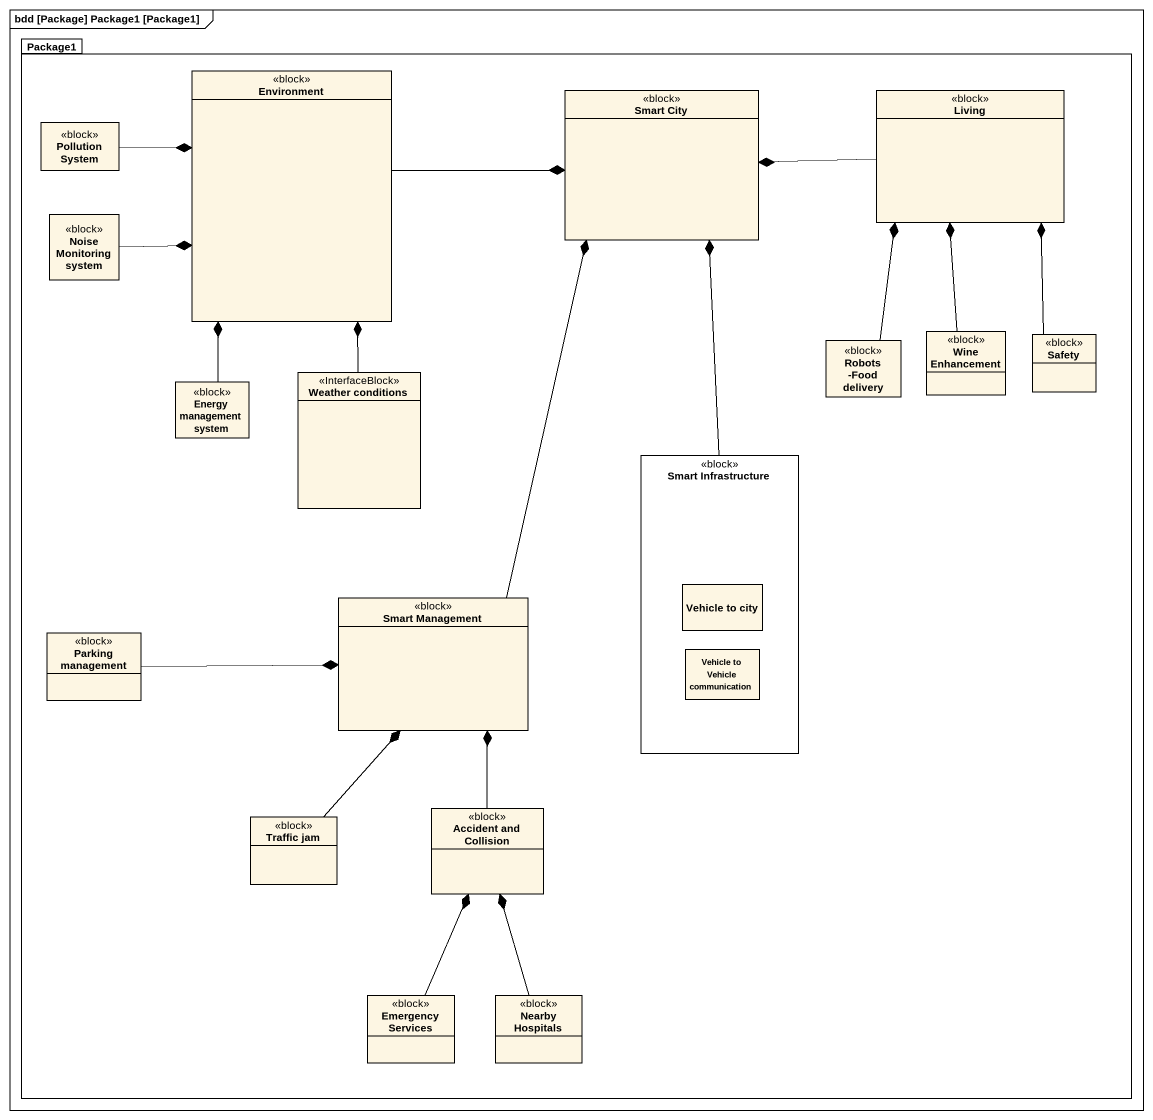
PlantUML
@startuml
mainframe bdd [Package] Package1 [Package1]
allowmixing
hide circle
hide empty members
package Package1 {
  class Environment <<block>>
  class "Smart City" as Smart_City <<block>>
  class Living <<block>>
  class "Pollution System" as Pollution_System <<block>>
  class "Noise Monitoring system" as Noise_Monitoring_system <<block>>
  class "Robots -Food delivery" as Robots_Food_delivery <<block>>
  class "Wine Enhancement" as Wine_Enhancement <<block>>
  class Safety <<block>>
  class "Energy management system" as Energy_management_system <<block>>
  class "Weather conditions" as Weather_conditions <<InterfaceBlock>>
  rectangle "Smart Infrastructure" as Smart_Infrastructure <<block>> {
    rectangle "Vehicle to city" as Vehicle_to_city
    rectangle "Vehicle to Vehicle communication" as Vehicle_to_Vehicle
  }
  class "Smart Management" as Smart_Management <<block>>
  class "Parking management" as Parking_management <<block>>
  class "Traffic jam" as Traffic_jam <<block>>
  class "Accident and Collision" as Accident_and_Collision <<block>>
  class "Emergency Services" as Emergency_Services <<block>>
  class "Nearby Hospitals" as Nearby_Hospitals <<block>>
}
Environment -right-* Smart_City
Living -left-* Smart_City
Pollution_System -right-* Environment
Noise_Monitoring_system -right-* Environment
Robots_Food_delivery -up-* Living
Wine_Enhancement -up-* Living
Safety -up-* Living
Energy_management_system -up-* Environment
Weather_conditions -up-* Environment
Smart_Infrastructure -up-* Smart_City
Smart_Management -up-* Smart_City
Parking_management -right-* Smart_Management
Traffic_jam -up-* Smart_Management
Accident_and_Collision -up-* Smart_Management
Emergency_Services -up-* Accident_and_Collision
Nearby_Hospitals -up-* Accident_and_Collision
@enduml
